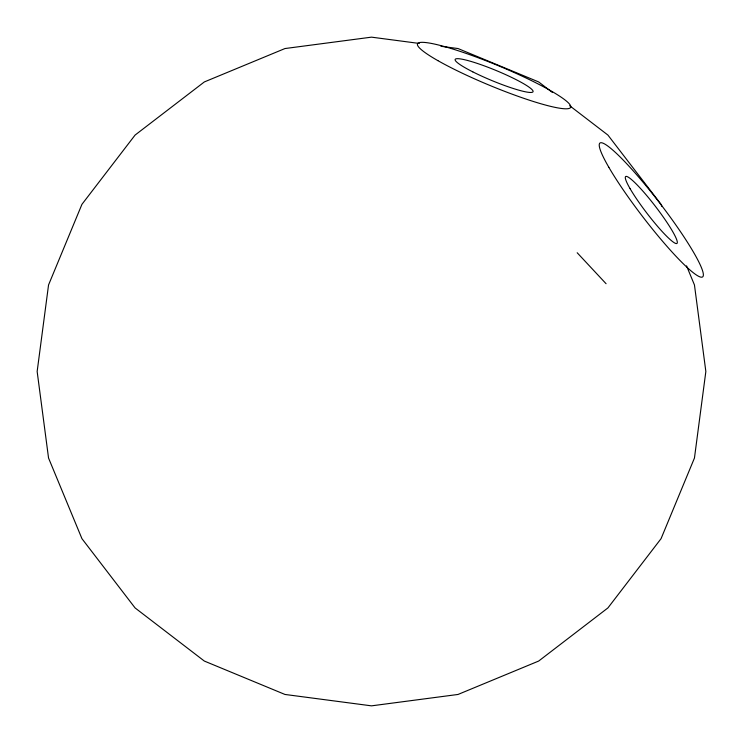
<?xml version="1.0" encoding="UTF-8"?>
<svg xmlns="http://www.w3.org/2000/svg" width="743" height="743" viewBox="0 0 743 743"><rect width="100%" height="100%" fill="white"/><g stroke="black" fill="none" stroke-linecap="round" stroke-linejoin="round"><path stroke-width="1.11" d="M419.321 43.447L371.5 37.15L284.968 48.546L204.325 81.944L135.077 135.077L81.944 204.325L48.546 284.968L37.15 371.5L48.546 458.032L81.944 538.675L135.077 607.923L204.325 661.056L284.968 694.454L371.5 705.85L458.032 694.454L538.675 661.056L607.923 607.923L661.056 538.675L694.454 458.032L705.85 371.5L694.454 284.968L686.551 265.864M440.961 46.298L458.032 48.546L538.675 81.944L552.346 92.429M569.658 105.72L607.923 135.077L661.056 204.325L661.939 206.443M577.181 252.75L606.074 283.715M630.083 188.648A42.175 5.461 52.5 0 0 674.978 243.137A42.175 5.461 52.5 0 0 648.834 198.093A42.175 5.461 52.5 0 0 630.083 188.648M608.87 167.342A84.34 10.913 52.5 0 0 698.652 276.312A84.34 10.913 52.5 0 0 646.373 186.224A84.34 10.913 52.5 0 0 608.87 167.342M472.789 71.857A42.175 5.461 22.5 0 0 533.037 91.705A42.175 5.461 22.5 0 0 476.412 63.127A42.175 5.461 22.5 0 0 472.789 71.857M437.887 60.638A82.919 10.736 22.5 0 0 567.411 108.747A82.919 10.736 22.5 0 0 476.941 57.295A82.919 10.736 22.5 0 0 437.887 60.638"/></g></svg>
